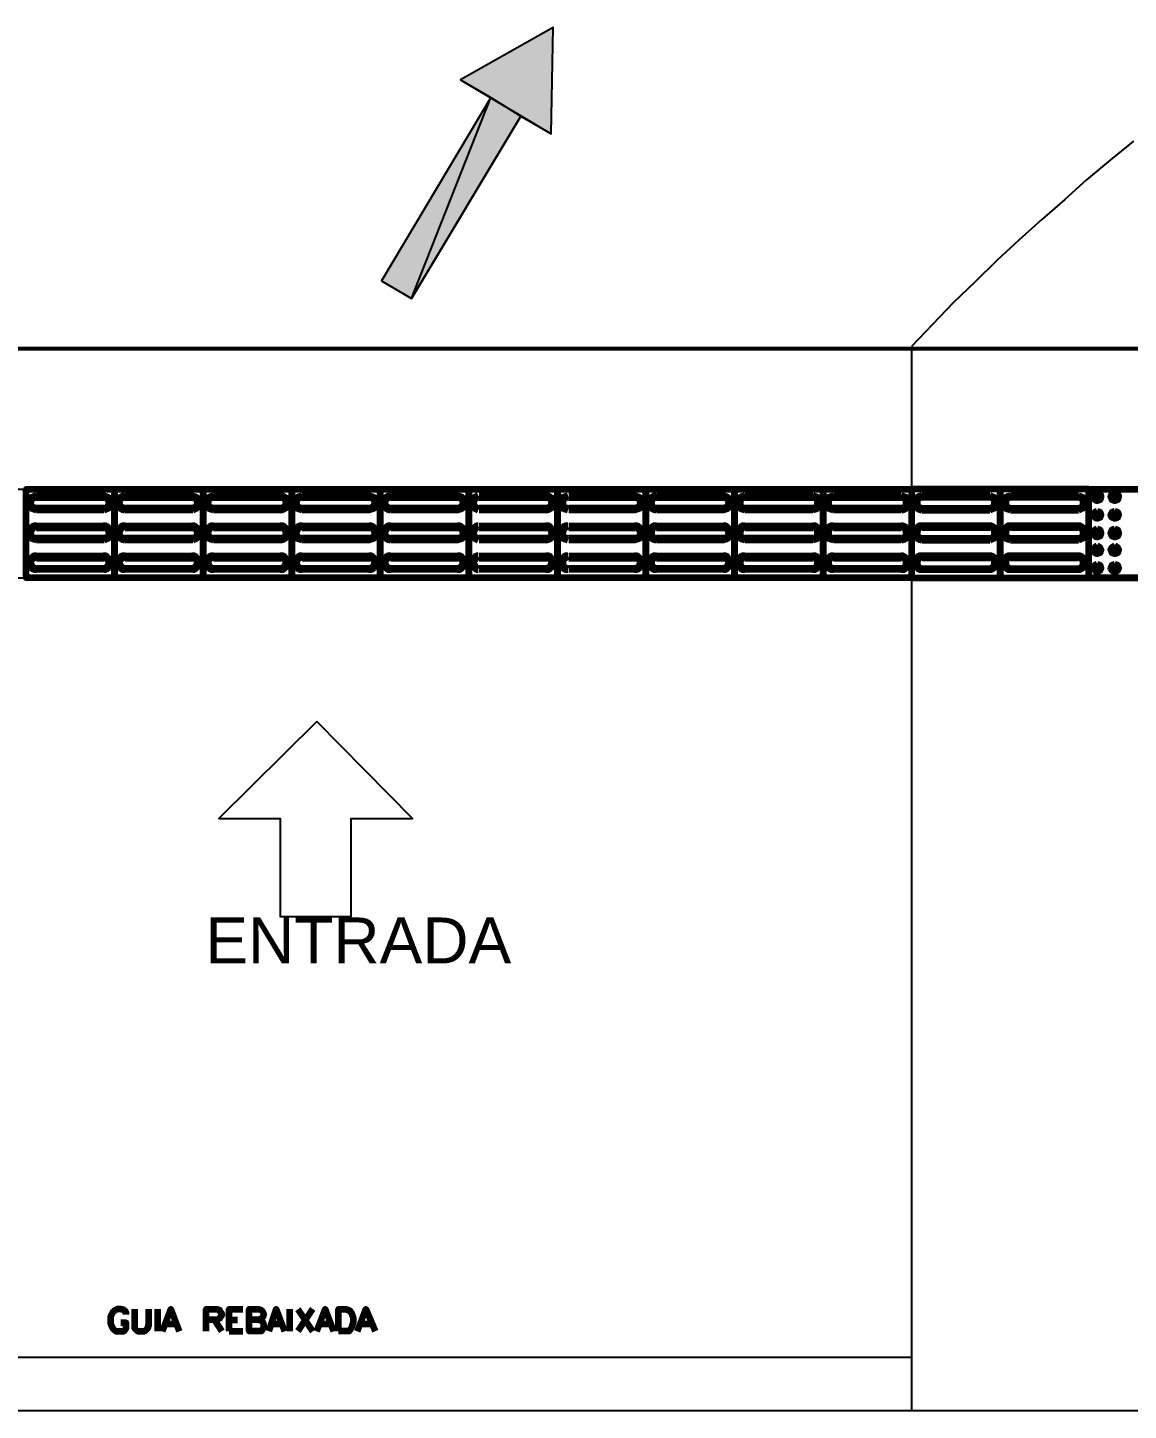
# Model space of a CAD drawing. Header units: millimetres. Extents: x 2273 to 2522, y 1034 to 1187.
# Drawn here: x 2281.342 to 2284.449, y 1102.912 to 1106.815 of the extents above; entities that cross this region are included whole.
import ezdxf

# ---------------------------------------------------------------- set-up
doc = ezdxf.new("R2010")
doc.units = ezdxf.units.MM
doc.layers.add('LAYER8', color=8, linetype='Continuous')
doc.layers.add('PAREDES', color=4, linetype='Continuous', lineweight=100)
doc.styles.get("Standard").update_dxf_attribs({"font": 'arial.ttf'})

# ---------------------------------------------------------------- blocks, each defined once
blk = doc.blocks.new('YIT')
at = {"layer": 'PAREDES', "color": 0, "linetype": 'Continuous'}
for points in [[(68.9328, 139.748), (68.9328, 139.7539), (68.927, 139.7598), (68.9181, 139.7627), (68.9064, 139.7627), (68.9034, 139.7598), (68.8946, 139.7539), (68.8917, 139.748), (68.8887, 139.7392), (68.8887, 139.7245), (68.8917, 139.7157), (68.8946, 139.7098), (68.9034, 139.701), (68.9064, 139.701), (68.9181, 139.701), (68.927, 139.701), (68.9328, 139.7098), (68.9328, 139.7157), (68.9328, 139.7245), (68.9181, 139.7245)], [(68.9564, 139.7627), (68.9564, 139.7186), (68.9564, 139.7098), (68.9652, 139.701), (68.9711, 139.701), (68.9799, 139.701), (68.9858, 139.701), (68.9946, 139.7098), (68.9975, 139.7186), (68.9975, 139.7627)], [(69.0211, 139.7627), (69.0211, 139.701)], [(69.0358, 139.701), (69.0593, 139.7627), (69.0828, 139.701)], [(69.1593, 139.701), (69.1593, 139.7627), (69.1887, 139.7627), (69.1975, 139.7598), (69.1975, 139.7569), (69.2034, 139.751), (69.2034, 139.7451), (69.1975, 139.7392), (69.1975, 139.7363), (69.1887, 139.7333), (69.1593, 139.7333)], [(69.1828, 139.7333), (69.2034, 139.701)], [(69.224, 139.701), (69.224, 139.7627), (69.2623, 139.7627)], [(69.224, 139.7333), (69.2475, 139.7333)], [(69.3064, 139.7333), (69.3152, 139.7304), (69.3181, 139.7275), (69.3211, 139.7216), (69.3211, 139.7127), (69.3181, 139.7069), (69.3152, 139.701), (69.3064, 139.701), (69.2799, 139.701), (69.2799, 139.7627), (69.3064, 139.7627), (69.3152, 139.7598), (69.3181, 139.7569), (69.3211, 139.751), (69.3211, 139.7451), (69.3181, 139.7392), (69.3152, 139.7363), (69.3064, 139.7333), (69.2799, 139.7333)], [(69.3358, 139.701), (69.3564, 139.7627), (69.3799, 139.701)], [(69.3946, 139.7627), (69.3946, 139.701)], [(69.4181, 139.7627), (69.4593, 139.701)], [(69.4593, 139.7627), (69.4181, 139.701)], [(69.4711, 139.701), (69.4946, 139.7627), (69.5181, 139.701)], [(69.5328, 139.701), (69.5328, 139.7627), (69.5534, 139.7627), (69.5623, 139.7598), (69.5681, 139.7539), (69.5711, 139.748), (69.574, 139.7392), (69.574, 139.7245), (69.5711, 139.7157), (69.5681, 139.7098), (69.5623, 139.701), (69.5534, 139.701), (69.5328, 139.701)], [(69.5858, 139.701), (69.6093, 139.7627), (69.6358, 139.701)], [(69.0446, 139.7216), (69.074, 139.7216)], [(69.224, 139.701), (69.2623, 139.701)], [(69.3417, 139.7216), (69.3711, 139.7216)], [(69.477, 139.7216), (69.5093, 139.7216)], [(69.5946, 139.7216), (69.624, 139.7216)]]:
    blk.add_lwpolyline(points, dxfattribs=at)
blk = doc.blocks.new('VBCX')
at = {"layer": 'PAREDES', "color": 160, "linetype": 'Continuous'}
for points in [[(68.9005, 141.8275), (68.6505, 141.8275), (68.6505, 142.0775), (68.9005, 142.0775), (68.9005, 141.8275)], [(69.1505, 141.8275), (68.9005, 141.8275), (68.9005, 142.0775), (69.1505, 142.0775), (69.1505, 141.8275)], [(69.4005, 141.8275), (69.1505, 141.8275), (69.1505, 142.0775), (69.4005, 142.0775), (69.4005, 141.8275)], [(69.6505, 141.8275), (69.4005, 141.8275), (69.4005, 142.0775), (69.6505, 142.0775), (69.6505, 141.8275)], [(69.9005, 141.8275), (69.6505, 141.8275), (69.6505, 142.0775), (69.9005, 142.0775), (69.9005, 141.8275)], [(70.1505, 141.8275), (69.9005, 141.8275), (69.9005, 142.0775), (70.1505, 142.0775), (70.1505, 141.8275)], [(70.4005, 141.8275), (70.1505, 141.8275), (70.1505, 142.0775), (70.4005, 142.0775), (70.4005, 141.8275)], [(70.6505, 141.8275), (70.4005, 141.8275), (70.4005, 142.0775), (70.6505, 142.0775), (70.6505, 141.8275)], [(70.9005, 141.8275), (70.6505, 141.8275), (70.6505, 142.0775), (70.9005, 142.0775), (70.9005, 141.8275)], [(71.1505, 141.8275), (70.9005, 141.8275), (70.9005, 142.0775), (71.1505, 142.0775), (71.1505, 141.8275)], [(71.1505, 141.8275), (71.4005, 141.8275), (71.4005, 142.0775), (71.1505, 142.0775), (71.1505, 141.8275)], [(71.4005, 141.8275), (71.6505, 141.8275), (71.6505, 142.0775), (71.4005, 142.0775), (71.4005, 141.8275)], [(68.6799, 142.0598), (68.6711, 142.0569), (68.6652, 142.0539), (68.6593, 142.048), (68.6593, 142.0392), (68.6593, 142.0304), (68.6652, 142.0245), (68.6711, 142.0216), (68.6799, 142.0186)], [(68.6799, 142.0539), (68.6681, 142.051), (68.6623, 142.0392), (68.6681, 142.0275), (68.6799, 142.0245)], [(68.6799, 142.0598), (68.8711, 142.0598)], [(68.6799, 142.0539), (68.8711, 142.0539)], [(68.8711, 142.0186), (68.877, 142.0216), (68.8828, 142.0245), (68.8887, 142.0304), (68.8887, 142.0392), (68.8887, 142.048), (68.8828, 142.0539), (68.877, 142.0569), (68.8681, 142.0598)], [(68.8711, 142.0245), (68.8799, 142.0275), (68.8858, 142.0392), (68.8799, 142.051), (68.8681, 142.0539)], [(68.9299, 142.0598), (68.9211, 142.0569), (68.9152, 142.0539), (68.9093, 142.048), (68.9093, 142.0392), (68.9093, 142.0304), (68.9152, 142.0245), (68.9211, 142.0216), (68.9299, 142.0186)], [(68.9299, 142.0539), (68.9181, 142.051), (68.9123, 142.0392), (68.9181, 142.0275), (68.9299, 142.0245)], [(68.9299, 142.0598), (69.1211, 142.0598)], [(68.9299, 142.0539), (69.1211, 142.0539)], [(69.1211, 142.0186), (69.127, 142.0216), (69.1328, 142.0245), (69.1387, 142.0304), (69.1387, 142.0392), (69.1387, 142.048), (69.1328, 142.0539), (69.127, 142.0569), (69.1181, 142.0598)], [(69.1181, 142.0245), (69.1299, 142.0275), (69.1358, 142.0392), (69.1299, 142.051), (69.1181, 142.0539)], [(69.1799, 142.0598), (69.1711, 142.0569), (69.1652, 142.0539), (69.1593, 142.048), (69.1593, 142.0392), (69.1593, 142.0304), (69.1652, 142.0245), (69.1711, 142.0216), (69.1799, 142.0186)], [(69.1799, 142.0539), (69.1681, 142.051), (69.1623, 142.0392), (69.1681, 142.0275), (69.1799, 142.0245)], [(69.1799, 142.0598), (69.3711, 142.0598)], [(69.1799, 142.0539), (69.3711, 142.0539)], [(69.3681, 142.0186), (69.377, 142.0216), (69.3828, 142.0245), (69.3887, 142.0304), (69.3887, 142.0392), (69.3887, 142.048), (69.3828, 142.0539), (69.377, 142.0569), (69.3681, 142.0598)], [(69.3681, 142.0245), (69.3799, 142.0275), (69.3858, 142.0392), (69.3799, 142.051), (69.3681, 142.0539)], [(69.4299, 142.0598), (69.4211, 142.0569), (69.4152, 142.0539), (69.4093, 142.048), (69.4093, 142.0392), (69.4093, 142.0304), (69.4152, 142.0245), (69.4211, 142.0216), (69.4299, 142.0186)], [(69.4299, 142.0539), (69.4181, 142.051), (69.4123, 142.0392), (69.4181, 142.0275), (69.4299, 142.0245)], [(69.4299, 142.0598), (69.6211, 142.0598)], [(69.4299, 142.0539), (69.6211, 142.0539)], [(69.6181, 142.0186), (69.627, 142.0216), (69.6328, 142.0245), (69.6387, 142.0304), (69.6387, 142.0392), (69.6387, 142.048), (69.6328, 142.0539), (69.627, 142.0569), (69.6181, 142.0598)], [(69.6181, 142.0245), (69.6299, 142.0275), (69.6358, 142.0392), (69.6299, 142.051), (69.6181, 142.0539)], [(69.6799, 142.0598), (69.6711, 142.0569), (69.6652, 142.0539), (69.6593, 142.048), (69.6593, 142.0392), (69.6593, 142.0304), (69.6652, 142.0245), (69.6711, 142.0216), (69.6799, 142.0186)], [(69.6799, 142.0539), (69.6681, 142.051), (69.6623, 142.0392), (69.6681, 142.0275), (69.6799, 142.0245)], [(69.6799, 142.0598), (69.8711, 142.0598)], [(69.6799, 142.0539), (69.8711, 142.0539)], [(69.8681, 142.0186), (69.877, 142.0216), (69.8828, 142.0245), (69.8887, 142.0304), (69.8887, 142.0392), (69.8887, 142.048), (69.8828, 142.0539), (69.877, 142.0569), (69.8681, 142.0598)], [(69.8681, 142.0245), (69.8799, 142.0275), (69.8858, 142.0392), (69.8799, 142.051), (69.8681, 142.0539)], [(69.927, 142.0598), (69.9211, 142.0569), (69.9152, 142.0539), (69.9093, 142.048), (69.9093, 142.0392), (69.9093, 142.0304), (69.9152, 142.0245), (69.9211, 142.0216), (69.927, 142.0186)], [(69.927, 142.0539), (69.9181, 142.051), (69.9123, 142.0392), (69.9181, 142.0275), (69.927, 142.0245)], [(69.9299, 142.0598), (70.1211, 142.0598)], [(69.9299, 142.0539), (70.1211, 142.0539)], [(70.1181, 142.0186), (70.127, 142.0216), (70.1328, 142.0245), (70.1387, 142.0304), (70.1387, 142.0392), (70.1387, 142.048), (70.1328, 142.0539), (70.127, 142.0569), (70.1181, 142.0598)], [(70.1181, 142.0245), (70.1299, 142.0275), (70.1358, 142.0392), (70.1299, 142.051), (70.1181, 142.0539)], [(70.1799, 142.0598), (70.1711, 142.0569), (70.1652, 142.0539), (70.1623, 142.048), (70.1593, 142.0392), (70.1623, 142.0304), (70.1652, 142.0245), (70.1711, 142.0216), (70.1799, 142.0186)], [(70.1799, 142.0539), (70.1681, 142.051), (70.1652, 142.0392), (70.1681, 142.0275), (70.1799, 142.0245)], [(70.1828, 142.0598), (70.3711, 142.0598)], [(70.1828, 142.0539), (70.3711, 142.0539)], [(70.3681, 142.0186), (70.377, 142.0216), (70.3828, 142.0245), (70.3887, 142.0304), (70.3887, 142.0392), (70.3887, 142.048), (70.3828, 142.0539), (70.377, 142.0569), (70.3681, 142.0598)], [(70.3681, 142.0245), (70.3799, 142.0275), (70.3858, 142.0392), (70.3799, 142.051), (70.3681, 142.0539)], [(70.4299, 142.0598), (70.4211, 142.0569), (70.4152, 142.0539), (70.4123, 142.048), (70.4093, 142.0392), (70.4123, 142.0304), (70.4152, 142.0245), (70.4211, 142.0216), (70.4299, 142.0186)], [(70.4299, 142.0539), (70.4181, 142.051), (70.4152, 142.0392), (70.4181, 142.0275), (70.4299, 142.0245)], [(70.4299, 142.0598), (70.6211, 142.0598)], [(70.4299, 142.0539), (70.6211, 142.0539)], [(70.6181, 142.0186), (70.627, 142.0216), (70.6328, 142.0245), (70.6387, 142.0304), (70.6387, 142.0392), (70.6358, 142.048), (70.6328, 142.0539), (70.627, 142.0569), (70.6181, 142.0598)], [(70.6181, 142.0245), (70.6299, 142.0275), (70.6358, 142.0392), (70.6299, 142.051), (70.6181, 142.0539)], [(70.6799, 142.0598), (70.6711, 142.0569), (70.6652, 142.0539), (70.6623, 142.048), (70.6593, 142.0392), (70.6623, 142.0304), (70.6652, 142.0245), (70.6711, 142.0216), (70.6799, 142.0186)], [(70.6799, 142.0539), (70.6681, 142.051), (70.6652, 142.0392), (70.6681, 142.0275), (70.6799, 142.0245)], [(70.6799, 142.0598), (70.8711, 142.0598)], [(70.6799, 142.0539), (70.8711, 142.0539)], [(70.8711, 142.0186), (70.8799, 142.0216), (70.8858, 142.0245), (70.8887, 142.0304), (70.8917, 142.0392), (70.8887, 142.048), (70.8858, 142.0539), (70.8799, 142.0569), (70.8711, 142.0598)], [(70.8711, 142.0245), (70.8828, 142.0275), (70.8858, 142.0392), (70.8828, 142.051), (70.8711, 142.0539)], [(70.9299, 142.0598), (70.9211, 142.0569), (70.9152, 142.0539), (70.9123, 142.048), (70.9093, 142.0392), (70.9123, 142.0304), (70.9152, 142.0245), (70.9211, 142.0216), (70.9299, 142.0186)], [(70.9299, 142.0539), (70.9181, 142.051), (70.9152, 142.0392), (70.9181, 142.0275), (70.9299, 142.0245)], [(70.9299, 142.0598), (71.1211, 142.0598)], [(70.9299, 142.0539), (71.1211, 142.0539)], [(71.1211, 142.0186), (71.1299, 142.0216), (71.1358, 142.0245), (71.1387, 142.0304), (71.1417, 142.0392), (71.1387, 142.048), (71.1358, 142.0539), (71.127, 142.0569), (71.1211, 142.0598)], [(71.1211, 142.0245), (71.1328, 142.0275), (71.1358, 142.0392), (71.1328, 142.051), (71.1211, 142.0539)], [(71.1799, 142.0598), (71.1711, 142.0569), (71.1652, 142.0539), (71.1623, 142.048), (71.1593, 142.0392), (71.1623, 142.0304), (71.1652, 142.0245), (71.1711, 142.0216), (71.1799, 142.0186)], [(71.1799, 142.0539), (71.1681, 142.051), (71.1652, 142.0392), (71.1681, 142.0275), (71.1799, 142.0245)], [(71.3711, 142.0598), (71.1799, 142.0598)], [(71.3711, 142.0539), (71.1799, 142.0539)], [(71.3711, 142.0186), (71.377, 142.0216), (71.3858, 142.0245), (71.3887, 142.0304), (71.3917, 142.0392), (71.3887, 142.048), (71.3858, 142.0539), (71.377, 142.0569), (71.3711, 142.0598)], [(71.3711, 142.0245), (71.3828, 142.0275), (71.3858, 142.0392), (71.3828, 142.051), (71.3711, 142.0539)], [(71.4299, 142.0598), (71.4211, 142.0569), (71.4152, 142.0539), (71.4123, 142.048), (71.4093, 142.0392), (71.4123, 142.0304), (71.4152, 142.0245), (71.4211, 142.0216), (71.4299, 142.0186)], [(71.4299, 142.0539), (71.4181, 142.051), (71.4152, 142.0392), (71.4181, 142.0275), (71.4299, 142.0245)], [(71.6211, 142.0598), (71.4299, 142.0598)], [(71.6211, 142.0539), (71.4299, 142.0539)], [(71.6211, 142.0186), (71.627, 142.0216), (71.6358, 142.0245), (71.6387, 142.0304), (71.6417, 142.0392), (71.6387, 142.048), (71.6358, 142.0539), (71.627, 142.0569), (71.6211, 142.0598)], [(71.6211, 142.0245), (71.6328, 142.0275), (71.6358, 142.0392), (71.6328, 142.051), (71.6211, 142.0539)], [(68.8711, 142.0245), (68.6799, 142.0245)], [(68.8711, 142.0186), (68.6799, 142.0186)], [(69.1211, 142.0245), (68.9299, 142.0245)], [(69.1211, 142.0186), (68.9299, 142.0186)], [(69.3711, 142.0245), (69.1799, 142.0245)], [(69.3711, 142.0186), (69.1799, 142.0186)], [(69.6211, 142.0245), (69.4299, 142.0245)], [(69.6211, 142.0186), (69.4299, 142.0186)], [(69.8711, 142.0245), (69.6799, 142.0245)], [(69.8711, 142.0186), (69.6799, 142.0186)], [(70.1211, 142.0245), (69.9299, 142.0245)], [(70.1211, 142.0186), (69.9299, 142.0186)], [(70.3711, 142.0245), (70.1828, 142.0245)], [(70.3711, 142.0186), (70.1828, 142.0186)], [(70.6211, 142.0245), (70.4299, 142.0245)], [(70.6211, 142.0186), (70.4299, 142.0186)], [(70.8711, 142.0245), (70.6799, 142.0245)], [(70.8711, 142.0186), (70.6799, 142.0186)], [(71.1211, 142.0245), (70.9299, 142.0245)], [(71.1211, 142.0186), (70.9299, 142.0186)], [(71.1799, 142.0245), (71.3711, 142.0245)], [(71.1799, 142.0186), (71.3711, 142.0186)], [(71.4299, 142.0245), (71.6211, 142.0245)], [(71.4299, 142.0186), (71.6211, 142.0186)], [(68.6799, 141.9745), (68.6711, 141.9745), (68.6652, 141.9686), (68.6593, 141.9627), (68.6593, 141.9539), (68.6593, 141.948), (68.6652, 141.9392), (68.6711, 141.9363), (68.6799, 141.9333)], [(68.6799, 141.9716), (68.6681, 141.9657), (68.6623, 141.9539), (68.6681, 141.9422), (68.6799, 141.9392)], [(68.6799, 141.9745), (68.8711, 141.9745)], [(68.6799, 141.9686), (68.8711, 141.9686)], [(68.8711, 141.9333), (68.877, 141.9363), (68.8828, 141.9392), (68.8887, 141.948), (68.8887, 141.9539), (68.8887, 141.9627), (68.8828, 141.9686), (68.877, 141.9745), (68.8681, 141.9745)], [(68.8711, 141.9392), (68.8799, 141.9422), (68.8858, 141.9539), (68.8799, 141.9657), (68.8681, 141.9716)], [(68.9299, 141.9745), (68.9211, 141.9745), (68.9152, 141.9686), (68.9093, 141.9627), (68.9093, 141.9539), (68.9093, 141.948), (68.9152, 141.9392), (68.9211, 141.9363), (68.9299, 141.9333)], [(68.9299, 141.9716), (68.9181, 141.9657), (68.9123, 141.9539), (68.9181, 141.9422), (68.9299, 141.9392)], [(68.9299, 141.9745), (69.1211, 141.9745)], [(68.9299, 141.9686), (69.1211, 141.9686)], [(69.1211, 141.9333), (69.127, 141.9363), (69.1328, 141.9392), (69.1387, 141.948), (69.1387, 141.9539), (69.1387, 141.9627), (69.1328, 141.9686), (69.127, 141.9745), (69.1181, 141.9745)], [(69.1181, 141.9392), (69.1299, 141.9422), (69.1358, 141.9539), (69.1299, 141.9657), (69.1181, 141.9716)], [(69.1799, 141.9745), (69.1711, 141.9745), (69.1652, 141.9686), (69.1593, 141.9627), (69.1593, 141.9539), (69.1593, 141.948), (69.1652, 141.9392), (69.1711, 141.9363), (69.1799, 141.9333)], [(69.1799, 141.9716), (69.1681, 141.9657), (69.1623, 141.9539), (69.1681, 141.9422), (69.1799, 141.9392)], [(69.1799, 141.9745), (69.3711, 141.9745)], [(69.1799, 141.9686), (69.3711, 141.9686)], [(69.3681, 141.9333), (69.377, 141.9363), (69.3828, 141.9392), (69.3887, 141.948), (69.3887, 141.9539), (69.3887, 141.9627), (69.3828, 141.9686), (69.377, 141.9745), (69.3681, 141.9745)], [(69.3681, 141.9392), (69.3799, 141.9422), (69.3858, 141.9539), (69.3799, 141.9657), (69.3681, 141.9716)], [(69.4299, 141.9745), (69.4211, 141.9745), (69.4152, 141.9686), (69.4093, 141.9627), (69.4093, 141.9539), (69.4093, 141.948), (69.4152, 141.9392), (69.4211, 141.9363), (69.4299, 141.9333)], [(69.4299, 141.9716), (69.4181, 141.9657), (69.4123, 141.9539), (69.4181, 141.9422), (69.4299, 141.9392)], [(69.4299, 141.9745), (69.6211, 141.9745)], [(69.4299, 141.9686), (69.6211, 141.9686)], [(69.6181, 141.9333), (69.627, 141.9363), (69.6328, 141.9392), (69.6387, 141.948), (69.6387, 141.9539), (69.6387, 141.9627), (69.6328, 141.9686), (69.627, 141.9745), (69.6181, 141.9745)], [(69.6181, 141.9392), (69.6299, 141.9422), (69.6358, 141.9539), (69.6299, 141.9657), (69.6181, 141.9716)], [(69.6799, 141.9745), (69.6711, 141.9745), (69.6652, 141.9686), (69.6593, 141.9627), (69.6593, 141.9539), (69.6593, 141.948), (69.6652, 141.9392), (69.6711, 141.9363), (69.6799, 141.9333)], [(69.6799, 141.9716), (69.6681, 141.9657), (69.6623, 141.9539), (69.6681, 141.9422), (69.6799, 141.9392)], [(69.6799, 141.9745), (69.8711, 141.9745)], [(69.6799, 141.9686), (69.8711, 141.9686)], [(69.8681, 141.9333), (69.877, 141.9363), (69.8828, 141.9392), (69.8887, 141.948), (69.8887, 141.9539), (69.8887, 141.9627), (69.8828, 141.9686), (69.877, 141.9745), (69.8681, 141.9745)], [(69.8681, 141.9392), (69.8799, 141.9422), (69.8858, 141.9539), (69.8799, 141.9657), (69.8681, 141.9716)], [(69.927, 141.9745), (69.9211, 141.9745), (69.9152, 141.9686), (69.9093, 141.9627), (69.9093, 141.9539), (69.9093, 141.948), (69.9152, 141.9392), (69.9211, 141.9363), (69.927, 141.9333)], [(69.927, 141.9716), (69.9181, 141.9657), (69.9123, 141.9539), (69.9181, 141.9422), (69.927, 141.9392)], [(69.9299, 141.9745), (70.1211, 141.9745)], [(69.9299, 141.9686), (70.1211, 141.9686)], [(70.1181, 141.9333), (70.127, 141.9363), (70.1328, 141.9392), (70.1387, 141.948), (70.1387, 141.9539), (70.1387, 141.9627), (70.1328, 141.9686), (70.127, 141.9745), (70.1181, 141.9745)], [(70.1181, 141.9392), (70.1299, 141.9422), (70.1358, 141.9539), (70.1299, 141.9657), (70.1181, 141.9716)], [(70.1799, 141.9745), (70.1711, 141.9745), (70.1652, 141.9686), (70.1623, 141.9627), (70.1593, 141.9539), (70.1623, 141.948), (70.1652, 141.9392), (70.1711, 141.9363), (70.1799, 141.9333)], [(70.1799, 141.9716), (70.1681, 141.9657), (70.1652, 141.9539), (70.1681, 141.9422), (70.1799, 141.9392)], [(70.1828, 141.9745), (70.3711, 141.9745)], [(70.1828, 141.9686), (70.3711, 141.9686)], [(70.3681, 141.9333), (70.377, 141.9363), (70.3828, 141.9392), (70.3887, 141.948), (70.3887, 141.9539), (70.3887, 141.9627), (70.3828, 141.9686), (70.377, 141.9745), (70.3681, 141.9745)], [(70.3681, 141.9392), (70.3799, 141.9422), (70.3858, 141.9539), (70.3799, 141.9657), (70.3681, 141.9716)], [(70.4299, 141.9745), (70.4211, 141.9745), (70.4152, 141.9686), (70.4123, 141.9627), (70.4093, 141.9539), (70.4123, 141.948), (70.4152, 141.9392), (70.4211, 141.9363), (70.4299, 141.9333)], [(70.4299, 141.9716), (70.4181, 141.9657), (70.4152, 141.9539), (70.4181, 141.9422), (70.4299, 141.9392)], [(70.4299, 141.9745), (70.6211, 141.9745)], [(70.4299, 141.9686), (70.6211, 141.9686)], [(70.6181, 141.9333), (70.627, 141.9363), (70.6328, 141.9392), (70.6387, 141.948), (70.6387, 141.9539), (70.6358, 141.9627), (70.6328, 141.9686), (70.627, 141.9745), (70.6181, 141.9745)], [(70.6181, 141.9392), (70.6299, 141.9422), (70.6358, 141.9539), (70.6299, 141.9657), (70.6181, 141.9716)], [(70.6799, 141.9745), (70.6711, 141.9745), (70.6652, 141.9686), (70.6623, 141.9627), (70.6593, 141.9539), (70.6623, 141.948), (70.6652, 141.9392), (70.6711, 141.9363), (70.6799, 141.9333)], [(70.6799, 141.9716), (70.6681, 141.9657), (70.6652, 141.9539), (70.6681, 141.9422), (70.6799, 141.9392)], [(70.6799, 141.9745), (70.8711, 141.9745)], [(70.6799, 141.9686), (70.8711, 141.9686)], [(70.8711, 141.9333), (70.8799, 141.9363), (70.8858, 141.9392), (70.8887, 141.948), (70.8917, 141.9539), (70.8887, 141.9627), (70.8858, 141.9686), (70.8799, 141.9745), (70.8711, 141.9745)], [(70.8711, 141.9392), (70.8828, 141.9422), (70.8858, 141.9539), (70.8828, 141.9657), (70.8711, 141.9716)], [(70.9299, 141.9745), (70.9211, 141.9745), (70.9152, 141.9686), (70.9123, 141.9627), (70.9093, 141.9539), (70.9123, 141.948), (70.9152, 141.9392), (70.9211, 141.9363), (70.9299, 141.9333)], [(70.9299, 141.9716), (70.9181, 141.9657), (70.9152, 141.9539), (70.9181, 141.9422), (70.9299, 141.9392)], [(70.9299, 141.9745), (71.1211, 141.9745)], [(70.9299, 141.9686), (71.1211, 141.9686)], [(71.1211, 141.9333), (71.1299, 141.9363), (71.1358, 141.9392), (71.1387, 141.948), (71.1417, 141.9539), (71.1387, 141.9627), (71.1358, 141.9686), (71.127, 141.9745), (71.1211, 141.9745)], [(71.1211, 141.9392), (71.1328, 141.9422), (71.1358, 141.9539), (71.1328, 141.9657), (71.1211, 141.9716)], [(71.1799, 141.9745), (71.1711, 141.9745), (71.1652, 141.9686), (71.1623, 141.9627), (71.1593, 141.9539), (71.1623, 141.948), (71.1652, 141.9392), (71.1711, 141.9363), (71.1799, 141.9333)], [(71.1799, 141.9716), (71.1681, 141.9657), (71.1652, 141.9539), (71.1681, 141.9422), (71.1799, 141.9392)], [(71.3711, 141.9745), (71.1799, 141.9745)], [(71.3711, 141.9686), (71.1799, 141.9686)], [(71.3711, 141.9333), (71.377, 141.9363), (71.3858, 141.9392), (71.3887, 141.948), (71.3917, 141.9539), (71.3887, 141.9627), (71.3858, 141.9686), (71.377, 141.9745), (71.3711, 141.9745)], [(71.3711, 141.9392), (71.3828, 141.9422), (71.3858, 141.9539), (71.3828, 141.9657), (71.3711, 141.9716)], [(71.4299, 141.9745), (71.4211, 141.9745), (71.4152, 141.9686), (71.4123, 141.9627), (71.4093, 141.9539), (71.4123, 141.948), (71.4152, 141.9392), (71.4211, 141.9363), (71.4299, 141.9333)], [(71.4299, 141.9716), (71.4181, 141.9657), (71.4152, 141.9539), (71.4181, 141.9422), (71.4299, 141.9392)], [(71.6211, 141.9745), (71.4299, 141.9745)], [(71.6211, 141.9686), (71.4299, 141.9686)], [(71.6211, 141.9333), (71.627, 141.9363), (71.6358, 141.9392), (71.6387, 141.948), (71.6417, 141.9539), (71.6387, 141.9627), (71.6358, 141.9686), (71.627, 141.9745), (71.6211, 141.9745)], [(71.6211, 141.9392), (71.6328, 141.9422), (71.6358, 141.9539), (71.6328, 141.9657), (71.6211, 141.9716)], [(68.8711, 141.9392), (68.6799, 141.9392)], [(68.8711, 141.9333), (68.6799, 141.9333)], [(69.1211, 141.9392), (68.9299, 141.9392)], [(69.1211, 141.9333), (68.9299, 141.9333)], [(69.3711, 141.9392), (69.1799, 141.9392)], [(69.3711, 141.9333), (69.1799, 141.9333)], [(69.6211, 141.9392), (69.4299, 141.9392)], [(69.6211, 141.9333), (69.4299, 141.9333)], [(69.8711, 141.9392), (69.6799, 141.9392)], [(69.8711, 141.9333), (69.6799, 141.9333)], [(70.1211, 141.9392), (69.9299, 141.9392)], [(70.1211, 141.9333), (69.9299, 141.9333)], [(70.3711, 141.9392), (70.1828, 141.9392)], [(70.3711, 141.9333), (70.1828, 141.9333)], [(70.6211, 141.9392), (70.4299, 141.9392)], [(70.6211, 141.9333), (70.4299, 141.9333)], [(70.8711, 141.9392), (70.6799, 141.9392)], [(70.8711, 141.9333), (70.6799, 141.9333)], [(71.1211, 141.9392), (70.9299, 141.9392)], [(71.1211, 141.9333), (70.9299, 141.9333)], [(71.1799, 141.9392), (71.3711, 141.9392)], [(71.1799, 141.9333), (71.3711, 141.9333)], [(71.4299, 141.9392), (71.6211, 141.9392)], [(71.4299, 141.9333), (71.6211, 141.9333)], [(68.6799, 141.8892), (68.6711, 141.8892), (68.6652, 141.8833), (68.6593, 141.8775), (68.6593, 141.8686), (68.6593, 141.8627), (68.6652, 141.8569), (68.6711, 141.851), (68.6799, 141.851)], [(68.6799, 141.8863), (68.6681, 141.8804), (68.6623, 141.8686), (68.6681, 141.8598), (68.6799, 141.8539)], [(68.6799, 141.8892), (68.8711, 141.8892)], [(68.6799, 141.8833), (68.8711, 141.8833)], [(68.8711, 141.851), (68.877, 141.851), (68.8828, 141.8569), (68.8887, 141.8627), (68.8887, 141.8686), (68.8887, 141.8775), (68.8828, 141.8833), (68.877, 141.8892), (68.8681, 141.8892)], [(68.8711, 141.8539), (68.8799, 141.8598), (68.8858, 141.8686), (68.8799, 141.8804), (68.8681, 141.8863)], [(68.9299, 141.8892), (68.9211, 141.8892), (68.9152, 141.8833), (68.9093, 141.8775), (68.9093, 141.8686), (68.9093, 141.8627), (68.9152, 141.8569), (68.9211, 141.851), (68.9299, 141.851)], [(68.9299, 141.8863), (68.9181, 141.8804), (68.9123, 141.8686), (68.9181, 141.8598), (68.9299, 141.8539)], [(68.9299, 141.8892), (69.1211, 141.8892)], [(68.9299, 141.8833), (69.1211, 141.8833)], [(69.1211, 141.851), (69.127, 141.851), (69.1328, 141.8569), (69.1387, 141.8627), (69.1387, 141.8686), (69.1387, 141.8775), (69.1328, 141.8833), (69.127, 141.8892), (69.1181, 141.8892)], [(69.1181, 141.8539), (69.1299, 141.8598), (69.1358, 141.8686), (69.1299, 141.8804), (69.1181, 141.8863)], [(69.1799, 141.8892), (69.1711, 141.8892), (69.1652, 141.8833), (69.1593, 141.8775), (69.1593, 141.8686), (69.1593, 141.8627), (69.1652, 141.8569), (69.1711, 141.851), (69.1799, 141.851)], [(69.1799, 141.8863), (69.1681, 141.8804), (69.1623, 141.8686), (69.1681, 141.8598), (69.1799, 141.8539)], [(69.1799, 141.8892), (69.3711, 141.8892)], [(69.1799, 141.8833), (69.3711, 141.8833)], [(69.3681, 141.851), (69.377, 141.851), (69.3828, 141.8569), (69.3887, 141.8627), (69.3887, 141.8686), (69.3887, 141.8775), (69.3828, 141.8833), (69.377, 141.8892), (69.3681, 141.8892)], [(69.3681, 141.8539), (69.3799, 141.8598), (69.3858, 141.8686), (69.3799, 141.8804), (69.3681, 141.8863)], [(69.4299, 141.8892), (69.4211, 141.8892), (69.4152, 141.8833), (69.4093, 141.8775), (69.4093, 141.8686), (69.4093, 141.8627), (69.4152, 141.8569), (69.4211, 141.851), (69.4299, 141.851)], [(69.4299, 141.8863), (69.4181, 141.8804), (69.4123, 141.8686), (69.4181, 141.8598), (69.4299, 141.8539)], [(69.4299, 141.8892), (69.6211, 141.8892)], [(69.4299, 141.8833), (69.6211, 141.8833)], [(69.6181, 141.851), (69.627, 141.851), (69.6328, 141.8569), (69.6387, 141.8627), (69.6387, 141.8686), (69.6387, 141.8775), (69.6328, 141.8833), (69.627, 141.8892), (69.6181, 141.8892)], [(69.6181, 141.8539), (69.6299, 141.8598), (69.6358, 141.8686), (69.6299, 141.8804), (69.6181, 141.8863)], [(69.6799, 141.8892), (69.6711, 141.8892), (69.6652, 141.8833), (69.6593, 141.8775), (69.6593, 141.8686), (69.6593, 141.8627), (69.6652, 141.8569), (69.6711, 141.851), (69.6799, 141.851)], [(69.6799, 141.8863), (69.6681, 141.8804), (69.6623, 141.8686), (69.6681, 141.8598), (69.6799, 141.8539)], [(69.6799, 141.8892), (69.8711, 141.8892)], [(69.6799, 141.8833), (69.8711, 141.8833)], [(69.8681, 141.851), (69.877, 141.851), (69.8828, 141.8569), (69.8887, 141.8627), (69.8887, 141.8686), (69.8887, 141.8775), (69.8828, 141.8833), (69.877, 141.8892), (69.8681, 141.8892)], [(69.8681, 141.8539), (69.8799, 141.8598), (69.8858, 141.8686), (69.8799, 141.8804), (69.8681, 141.8863)], [(69.927, 141.8892), (69.9211, 141.8892), (69.9152, 141.8833), (69.9093, 141.8775), (69.9093, 141.8686), (69.9093, 141.8627), (69.9152, 141.8569), (69.9211, 141.851), (69.927, 141.851)], [(69.927, 141.8863), (69.9181, 141.8804), (69.9123, 141.8686), (69.9181, 141.8598), (69.927, 141.8539)], [(69.9299, 141.8892), (70.1211, 141.8892)], [(69.9299, 141.8833), (70.1211, 141.8833)], [(70.1181, 141.851), (70.127, 141.851), (70.1328, 141.8569), (70.1387, 141.8627), (70.1387, 141.8686), (70.1387, 141.8775), (70.1328, 141.8833), (70.127, 141.8892), (70.1181, 141.8892)], [(70.1181, 141.8539), (70.1299, 141.8598), (70.1358, 141.8686), (70.1299, 141.8804), (70.1181, 141.8863)], [(70.1799, 141.8892), (70.1711, 141.8892), (70.1652, 141.8833), (70.1623, 141.8775), (70.1593, 141.8686), (70.1623, 141.8627), (70.1652, 141.8569), (70.1711, 141.851), (70.1799, 141.851)], [(70.1799, 141.8863), (70.1681, 141.8804), (70.1652, 141.8686), (70.1681, 141.8598), (70.1799, 141.8539)], [(70.1828, 141.8892), (70.3711, 141.8892)], [(70.1828, 141.8833), (70.3711, 141.8833)], [(70.3681, 141.851), (70.377, 141.851), (70.3828, 141.8569), (70.3887, 141.8627), (70.3887, 141.8686), (70.3887, 141.8775), (70.3828, 141.8833), (70.377, 141.8892), (70.3681, 141.8892)], [(70.3681, 141.8539), (70.3799, 141.8598), (70.3858, 141.8686), (70.3799, 141.8804), (70.3681, 141.8863)], [(70.4299, 141.8892), (70.4211, 141.8892), (70.4152, 141.8833), (70.4123, 141.8775), (70.4093, 141.8686), (70.4123, 141.8627), (70.4152, 141.8569), (70.4211, 141.851), (70.4299, 141.851)], [(70.4299, 141.8863), (70.4181, 141.8804), (70.4152, 141.8686), (70.4181, 141.8598), (70.4299, 141.8539)], [(70.4299, 141.8892), (70.6211, 141.8892)], [(70.4299, 141.8833), (70.6211, 141.8833)], [(70.6181, 141.851), (70.627, 141.851), (70.6328, 141.8569), (70.6387, 141.8627), (70.6387, 141.8686), (70.6358, 141.8775), (70.6328, 141.8833), (70.627, 141.8892), (70.6181, 141.8892)], [(70.6181, 141.8539), (70.6299, 141.8598), (70.6358, 141.8686), (70.6299, 141.8804), (70.6181, 141.8863)], [(70.6799, 141.8892), (70.6711, 141.8892), (70.6652, 141.8833), (70.6623, 141.8775), (70.6593, 141.8686), (70.6623, 141.8627), (70.6652, 141.8569), (70.6711, 141.851), (70.6799, 141.851)], [(70.6799, 141.8863), (70.6681, 141.8804), (70.6652, 141.8686), (70.6681, 141.8598), (70.6799, 141.8539)], [(70.6799, 141.8892), (70.8711, 141.8892)], [(70.6799, 141.8833), (70.8711, 141.8833)], [(70.8711, 141.851), (70.8799, 141.851), (70.8858, 141.8569), (70.8887, 141.8627), (70.8917, 141.8686), (70.8887, 141.8775), (70.8858, 141.8833), (70.8799, 141.8892), (70.8711, 141.8892)], [(70.8711, 141.8539), (70.8828, 141.8598), (70.8858, 141.8686), (70.8828, 141.8804), (70.8711, 141.8863)], [(70.9299, 141.8892), (70.9211, 141.8892), (70.9152, 141.8833), (70.9123, 141.8775), (70.9093, 141.8686), (70.9123, 141.8627), (70.9152, 141.8569), (70.9211, 141.851), (70.9299, 141.851)], [(70.9299, 141.8863), (70.9181, 141.8804), (70.9152, 141.8686), (70.9181, 141.8598), (70.9299, 141.8539)], [(70.9299, 141.8892), (71.1211, 141.8892)], [(70.9299, 141.8833), (71.1211, 141.8833)], [(71.1211, 141.851), (71.1299, 141.851), (71.1358, 141.8569), (71.1387, 141.8627), (71.1417, 141.8686), (71.1387, 141.8775), (71.1358, 141.8833), (71.127, 141.8892), (71.1211, 141.8892)], [(71.1211, 141.8539), (71.1328, 141.8598), (71.1358, 141.8686), (71.1328, 141.8804), (71.1211, 141.8863)], [(71.1799, 141.8892), (71.1711, 141.8892), (71.1652, 141.8833), (71.1623, 141.8775), (71.1593, 141.8686), (71.1623, 141.8627), (71.1652, 141.8569), (71.1711, 141.851), (71.1799, 141.851)], [(71.1799, 141.8863), (71.1681, 141.8804), (71.1652, 141.8686), (71.1681, 141.8598), (71.1799, 141.8539)], [(71.3711, 141.8892), (71.1799, 141.8892)], [(71.3711, 141.8833), (71.1799, 141.8833)], [(71.3711, 141.851), (71.377, 141.851), (71.3858, 141.8569), (71.3887, 141.8627), (71.3917, 141.8686), (71.3887, 141.8775), (71.3858, 141.8833), (71.377, 141.8892), (71.3711, 141.8892)], [(71.3711, 141.8539), (71.3828, 141.8598), (71.3858, 141.8686), (71.3828, 141.8804), (71.3711, 141.8863)], [(71.4299, 141.8892), (71.4211, 141.8892), (71.4152, 141.8833), (71.4123, 141.8775), (71.4093, 141.8686), (71.4123, 141.8627), (71.4152, 141.8569), (71.4211, 141.851), (71.4299, 141.851)], [(71.4299, 141.8863), (71.4181, 141.8804), (71.4152, 141.8686), (71.4181, 141.8598), (71.4299, 141.8539)], [(71.6211, 141.8892), (71.4299, 141.8892)], [(71.6211, 141.8833), (71.4299, 141.8833)], [(71.6211, 141.851), (71.627, 141.851), (71.6358, 141.8569), (71.6387, 141.8627), (71.6417, 141.8686), (71.6387, 141.8775), (71.6358, 141.8833), (71.627, 141.8892), (71.6211, 141.8892)], [(71.6211, 141.8539), (71.6328, 141.8598), (71.6358, 141.8686), (71.6328, 141.8804), (71.6211, 141.8863)], [(68.8711, 141.8539), (68.6799, 141.8539)], [(68.8711, 141.851), (68.6799, 141.851)], [(69.1211, 141.8539), (68.9299, 141.8539)], [(69.1211, 141.851), (68.9299, 141.851)], [(69.3711, 141.8539), (69.1799, 141.8539)], [(69.3711, 141.851), (69.1799, 141.851)], [(69.6211, 141.8539), (69.4299, 141.8539)], [(69.6211, 141.851), (69.4299, 141.851)], [(69.8711, 141.8539), (69.6799, 141.8539)], [(69.8711, 141.851), (69.6799, 141.851)], [(70.1211, 141.8539), (69.9299, 141.8539)], [(70.1211, 141.851), (69.9299, 141.851)], [(70.3711, 141.8539), (70.1828, 141.8539)], [(70.3711, 141.851), (70.1828, 141.851)], [(70.6211, 141.8539), (70.4299, 141.8539)], [(70.6211, 141.851), (70.4299, 141.851)], [(70.8711, 141.8539), (70.6799, 141.8539)], [(70.8711, 141.851), (70.6799, 141.851)], [(71.1211, 141.8539), (70.9299, 141.8539)], [(71.1211, 141.851), (70.9299, 141.851)], [(71.1799, 141.8539), (71.3711, 141.8539)], [(71.1799, 141.851), (71.3711, 141.851)], [(71.4299, 141.8539), (71.6211, 141.8539)], [(71.4299, 141.851), (71.6211, 141.851)]]:
    blk.add_lwpolyline(points, dxfattribs=at)
at = {"layer": 'PAREDES', "color": 30, "linetype": 'Continuous'}
for points in [[(71.6505, 142.0775), (71.9005, 142.0775), (71.9005, 141.8275), (71.6505, 141.8275), (71.6505, 142.0775)], [(71.674, 142.0686), (71.6681, 142.0657), (71.6652, 142.0569), (71.6681, 142.048), (71.674, 142.0451), (71.6828, 142.048), (71.6858, 142.0569), (71.6828, 142.0657), (71.674, 142.0686)], [(71.724, 142.0686), (71.7152, 142.0657), (71.7123, 142.0569), (71.7152, 142.048), (71.724, 142.0451), (71.7328, 142.048), (71.7358, 142.0569), (71.7328, 142.0657), (71.724, 142.0686)], [(71.674, 142.0657), (71.6681, 142.0627), (71.6652, 142.0569), (71.6681, 142.048), (71.674, 142.048), (71.6828, 142.048), (71.6858, 142.0569), (71.6828, 142.0627), (71.674, 142.0657)], [(71.724, 142.0657), (71.7181, 142.0627), (71.7152, 142.0569), (71.7181, 142.048), (71.724, 142.048), (71.7299, 142.048), (71.7328, 142.0569), (71.7299, 142.0627), (71.724, 142.0657)], [(71.674, 142.0157), (71.6681, 142.0127), (71.6652, 142.0039), (71.6681, 141.998), (71.674, 141.9951), (71.6828, 141.998), (71.6858, 142.0039), (71.6828, 142.0127), (71.674, 142.0157)], [(71.674, 142.0157), (71.6681, 142.0127), (71.6652, 142.0039), (71.6681, 141.998), (71.674, 141.9951), (71.6828, 141.998), (71.6858, 142.0039), (71.6828, 142.0127), (71.674, 142.0157)], [(71.724, 142.0157), (71.7152, 142.0127), (71.7123, 142.0039), (71.7152, 141.998), (71.724, 141.9951), (71.7328, 141.998), (71.7358, 142.0039), (71.7328, 142.0127), (71.724, 142.0157)], [(71.724, 142.0157), (71.7181, 142.0127), (71.7152, 142.0039), (71.7181, 141.998), (71.724, 141.9951), (71.7299, 141.998), (71.7328, 142.0039), (71.7299, 142.0127), (71.724, 142.0157)], [(71.674, 141.9657), (71.6681, 141.9627), (71.6652, 141.9539), (71.6681, 141.9451), (71.674, 141.9422), (71.6828, 141.9451), (71.6858, 141.9539), (71.6828, 141.9627), (71.674, 141.9657)], [(71.674, 141.9627), (71.6681, 141.9598), (71.6652, 141.9539), (71.6681, 141.948), (71.674, 141.9451), (71.6828, 141.948), (71.6858, 141.9539), (71.6828, 141.9598), (71.674, 141.9627)], [(71.724, 141.9657), (71.7152, 141.9627), (71.7123, 141.9539), (71.7152, 141.9451), (71.724, 141.9422), (71.7328, 141.9451), (71.7358, 141.9539), (71.7328, 141.9627), (71.724, 141.9657)], [(71.724, 141.9627), (71.7181, 141.9598), (71.7152, 141.9539), (71.7181, 141.948), (71.724, 141.9451), (71.7299, 141.948), (71.7328, 141.9539), (71.7299, 141.9598), (71.724, 141.9627)], [(71.674, 141.9186), (71.6681, 141.9127), (71.6652, 141.9069), (71.6681, 141.898), (71.674, 141.8951), (71.6828, 141.898), (71.6858, 141.9069), (71.6828, 141.9127), (71.674, 141.9186)], [(71.674, 141.9157), (71.6681, 141.9127), (71.6652, 141.9069), (71.6681, 141.898), (71.674, 141.8951), (71.6828, 141.898), (71.6858, 141.9069), (71.6828, 141.9127), (71.674, 141.9157)], [(71.724, 141.9186), (71.7152, 141.9127), (71.7123, 141.9069), (71.7152, 141.898), (71.724, 141.8951), (71.7328, 141.898), (71.7358, 141.9069), (71.7328, 141.9127), (71.724, 141.9186)], [(71.724, 141.9157), (71.7181, 141.9127), (71.7152, 141.9069), (71.7181, 141.898), (71.724, 141.8951), (71.7299, 141.898), (71.7328, 141.9069), (71.7299, 141.9127), (71.724, 141.9157)], [(71.674, 141.8657), (71.6681, 141.8627), (71.6652, 141.8539), (71.6681, 141.848), (71.674, 141.8451), (71.6828, 141.848), (71.6858, 141.8539), (71.6828, 141.8627), (71.674, 141.8657)], [(71.674, 141.8657), (71.6681, 141.8627), (71.6652, 141.8539), (71.6681, 141.848), (71.674, 141.8422), (71.6828, 141.848), (71.6858, 141.8539), (71.6828, 141.8627), (71.674, 141.8657)], [(71.724, 141.8657), (71.7152, 141.8627), (71.7123, 141.8539), (71.7152, 141.848), (71.724, 141.8422), (71.7328, 141.848), (71.7358, 141.8539), (71.7328, 141.8627), (71.724, 141.8657)], [(71.724, 141.8657), (71.7181, 141.8627), (71.7152, 141.8539), (71.7181, 141.848), (71.724, 141.8451), (71.7299, 141.848), (71.7328, 141.8539), (71.7299, 141.8627), (71.724, 141.8657)], [(71.6505, 141.8275), (71.9005, 141.8275)]]:
    blk.add_lwpolyline(points, dxfattribs=at)
blk = doc.blocks.new('KJIUY')
at = {"color": 0, "linetype": 'ByBlock'}
blk.add_blockref('VBCX', (0, 0), dxfattribs=at)

msp = doc.modelspace()

# ---------------------------------------------------------------- hatches: boundary and pattern name
at = {"layer": 'LAYER8', "linetype": 'Continuous'}
for color, points in [(0, [(2282.8255, 1106.8148), (2282.5637, 1106.6677), (2282.8196, 1106.5148)]), (0, [(2282.4255, 1106.0501), (2282.649, 1106.6177), (2282.3402, 1106.1001), (2282.4255, 1106.0501), (2282.649, 1106.6177), (2282.7343, 1106.5648)]), (252, [(2295.0755, 1105.906), (2279.6549, 1105.9118), (2279.649, 1105.906), (2295.0755, 1105.906), (2279.6549, 1105.9118), (2295.0637, 1105.9118)])]:
    msp.add_hatch(color=color, dxfattribs=at).paths.add_polyline_path(points)

# ---------------------------------------------------------------- linework, layer by layer
at = {"layer": 'LAYER8', "color": 0, "linetype": 'Continuous'}
for points in [[(2282.5637, 1106.6677), (2282.649, 1106.6177), (2282.3402, 1106.1001), (2282.4255, 1106.0501), (2282.7343, 1106.5648), (2282.8196, 1106.5148), (2282.8255, 1106.8148), (2282.5637, 1106.6677)], [(2282.8255, 1106.8148), (2282.5637, 1106.6677), (2282.8196, 1106.5148), (2282.8255, 1106.8148)], [(2282.3402, 1106.1001), (2282.4255, 1106.0501), (2282.649, 1106.6177), (2282.3402, 1106.1001)], [(2282.4255, 1106.0501), (2282.649, 1106.6177), (2282.7343, 1106.5648), (2282.4255, 1106.0501)], [(2284.4637, 1106.4942), (2284.399, 1106.4413), (2284.3313, 1106.3854), (2284.2696, 1106.3295), (2284.2049, 1106.2736), (2284.1402, 1106.2148), (2284.0784, 1106.1589), (2284.0166, 1106.0971), (2283.9549, 1106.0383), (2283.8961, 1105.9765), (2283.8372, 1105.9148)], [(2279.6549, 1105.9118), (2297.7284, 1105.9118)], [(2283.8372, 1105.9118), (2283.8372, 1102.9118)], [(2274.0813, 1105.5118), (2303.999, 1105.5118)], [(2274.0813, 1105.2618), (2303.999, 1105.2618)], [(2282.1578, 1104.856), (2281.8813, 1104.5824), (2282.0549, 1104.5824), (2282.0549, 1104.306), (2282.2549, 1104.306), (2282.2549, 1104.5824), (2282.4284, 1104.5824), (2282.1578, 1104.856)], [(2280.1372, 1103.0618), (2283.8372, 1103.0618)], [(2274.0813, 1102.9118), (2303.999, 1102.9118)]]:
    msp.add_lwpolyline(points, dxfattribs=at)
at = {"layer": 'LAYER8', "color": 252, "linetype": 'Continuous'}
for points in [[(2279.649, 1105.906), (2295.0755, 1105.906), (2279.6549, 1105.9118), (2279.649, 1105.906)], [(2295.0755, 1105.906), (2279.6549, 1105.9118), (2295.0637, 1105.9118), (2295.0755, 1105.906)]]:
    msp.add_lwpolyline(points, dxfattribs=at)

# ---------------------------------------------------------------- block references
at = {"layer": 'LAYER8', "color": 0, "linetype": 'ByBlock'}
for name in ['KJIUY', 'YIT']:
    msp.add_blockref(name, (2212.6867, 963.4344), dxfattribs=at)

# ---------------------------------------------------------------- texts
at = {"layer": 'LAYER8', "color": 0, "linetype": 'Continuous', "insert": (2281.8431, 1104.2383), "char_height": 0.129412, "width": 0.979412, "attachment_point": 4}
msp.add_mtext('{\\fHelvetica|b0|i0|c1|p15;ENTRADA}', dxfattribs=at)

doc.saveas('drawing.dxf')
